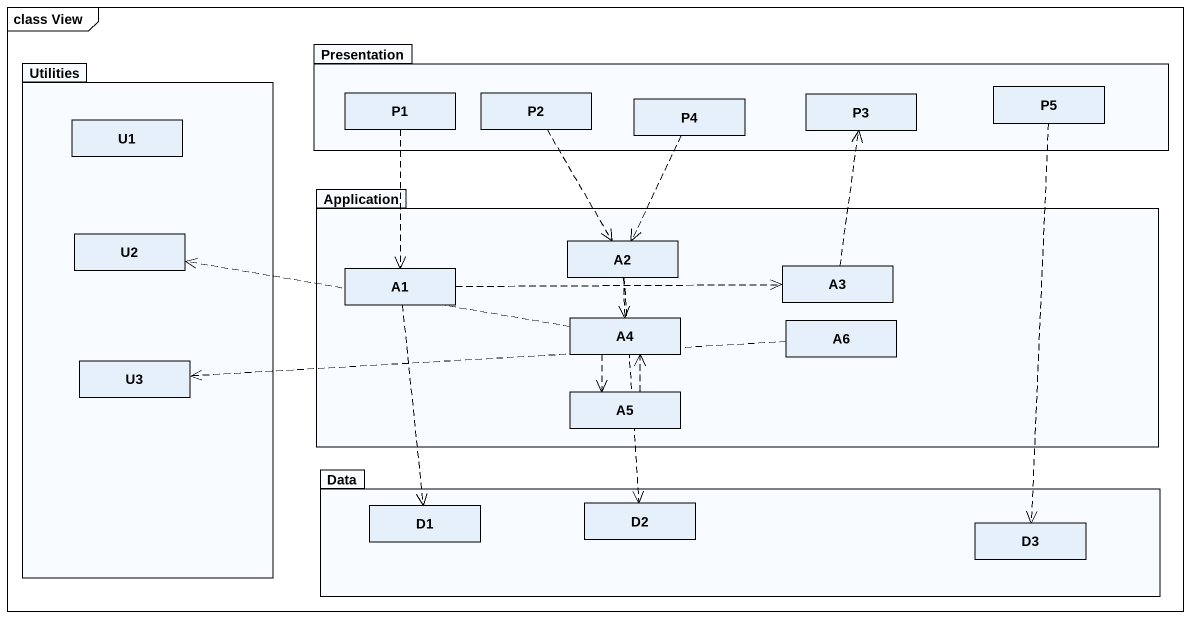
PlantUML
@startuml
mainframe class View
hide circle
hide empty members
package Presentation {
  class P1
  class P2
  class P4
  class P3
  class P5
}
package Utilities {
  class U1
  class U2
  class U3
}
package Application {
  class A1
  class A2
  class A3
  class A4
  class A6
  class A5
}
package Data {
  class D1
  class D2
  class D3
}
P1 ..> A1
P2 ..> A2
P4 ..> A2
P5 ..> D3
A1 .right.> A3
A1 ..> D1
A2 ..> A4
A2 ..> D2
A3 .up.> P3
A4 .left.> U2
A4 ..> A5
A6 .left.> U3
A5 .up.> A4
@enduml
